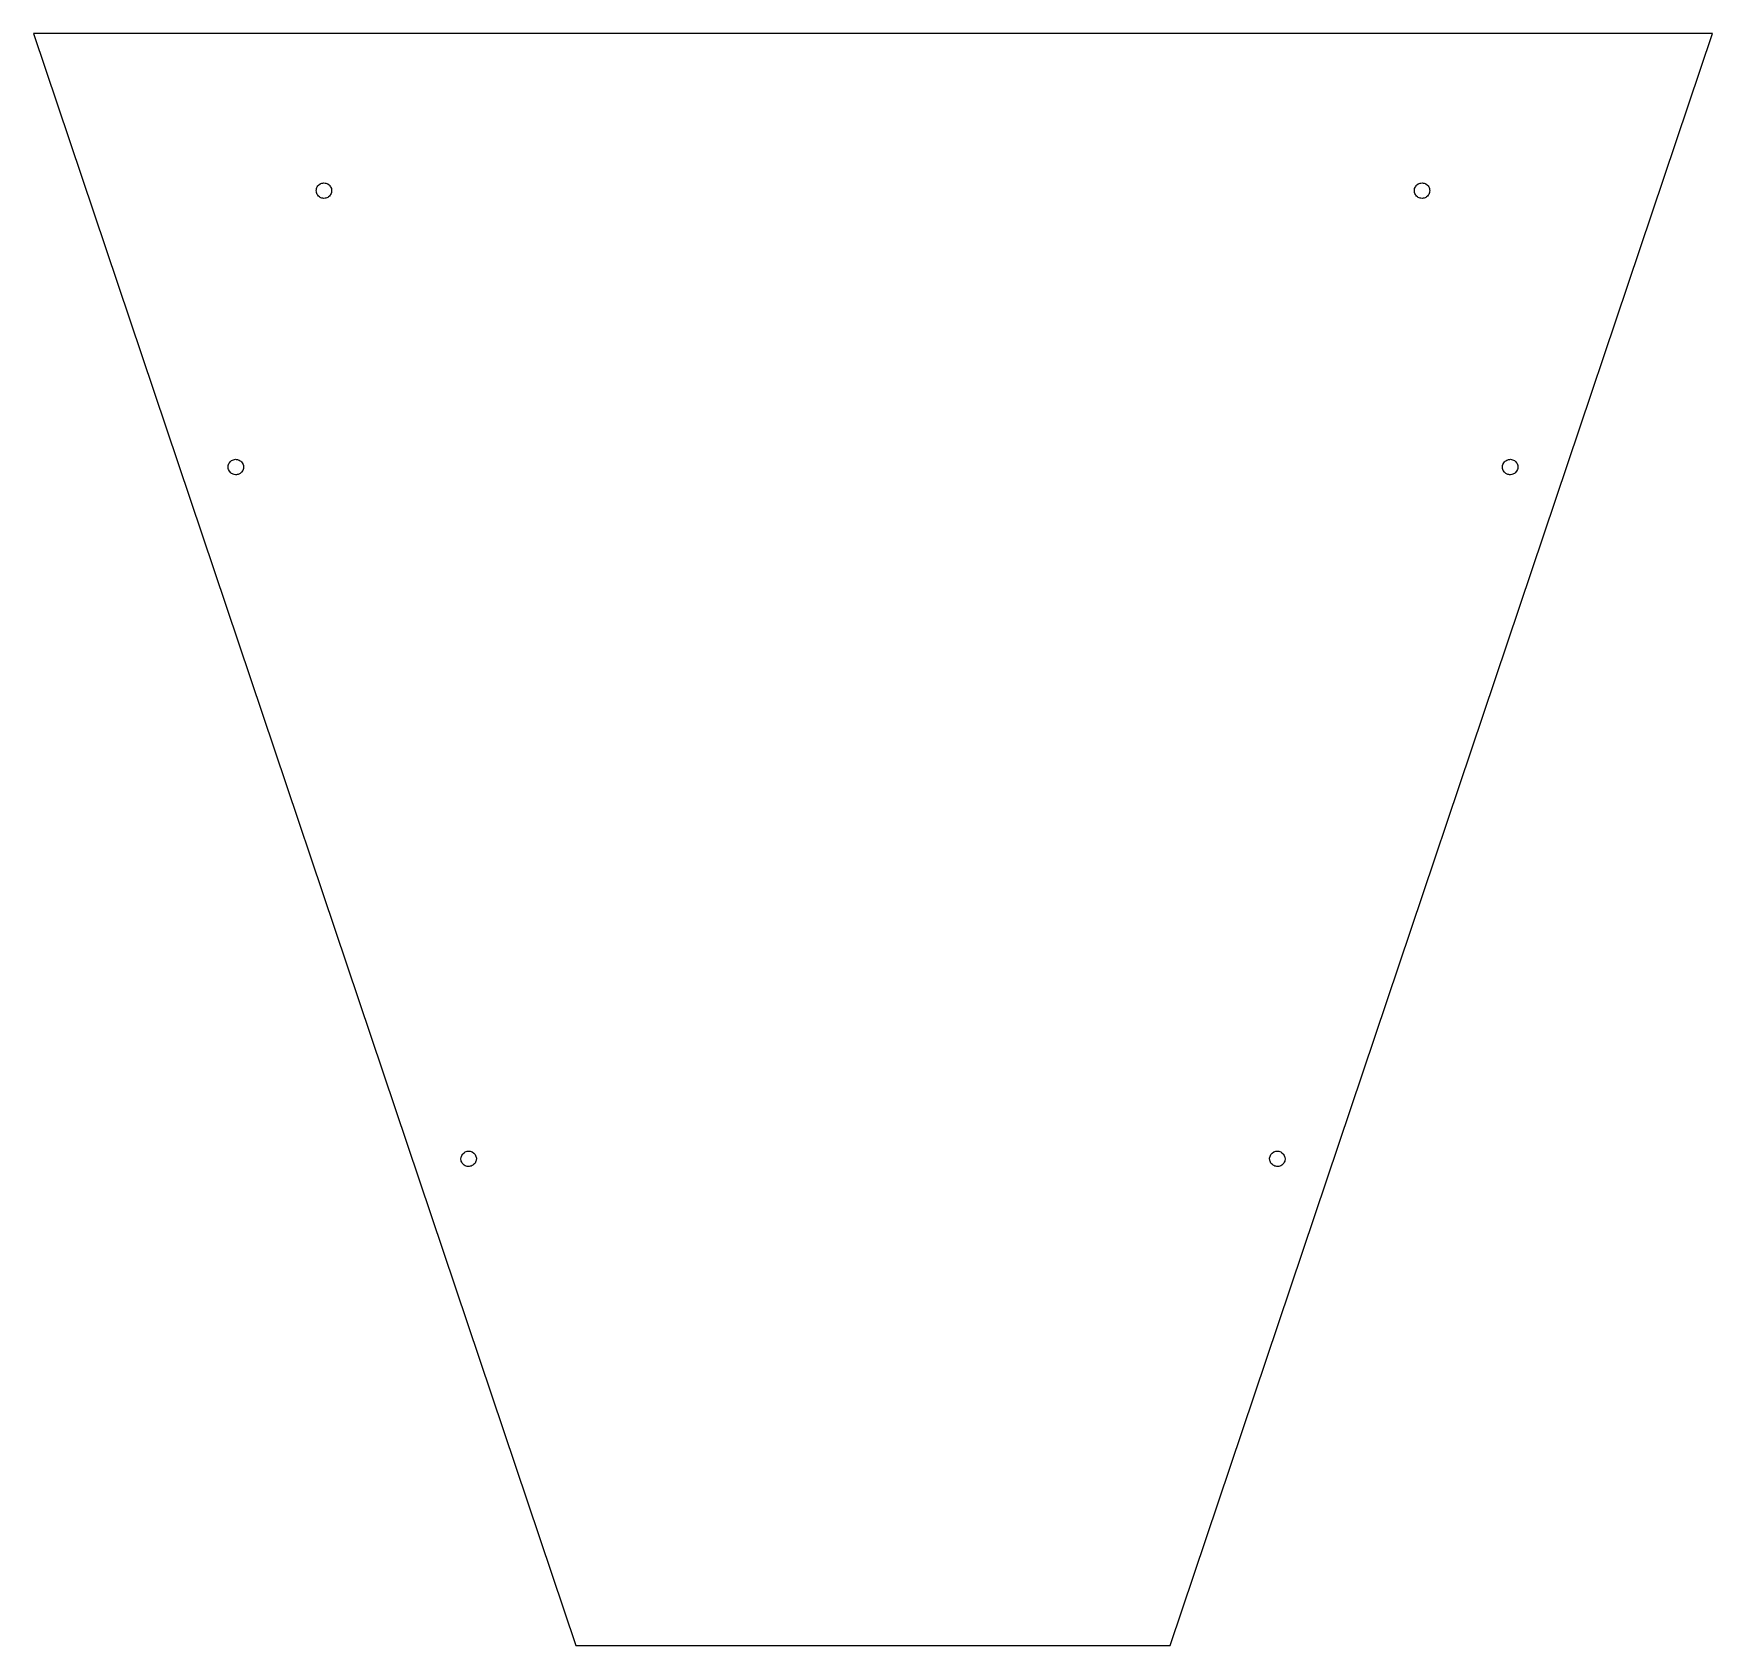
# Model space of a CAD drawing. Header units: metres. Extents: x -245 to 245, y -8 to 462.
import ezdxf

# ---------------------------------------------------------------- set-up
doc = ezdxf.new("R2010")
doc.units = ezdxf.units.M

msp = doc.modelspace()

# ---------------------------------------------------------------- linework, layer by layer
for p, q in [((-244.614, 461.809), (-86.555, -7.764)), ((244.614, 461.809), (-244.614, 461.809)), ((86.555, -7.764), (244.614, 461.809)), ((-162.25, 416.048), (-162.215, 416.31)), ((-162.208, 415.727), (-162.25, 416.048)), ((-162.215, 416.31), (-162.173, 416.63)), ((-162.173, 416.63), (-162.05, 416.928)), ((-162.05, 416.928), (-161.949, 417.173)), ((-161.949, 417.173), (-161.752, 417.429)), ((-161.752, 417.429), (-161.591, 417.639)), ((-161.591, 417.639), (-161.125, 417.996)), ((-161.125, 417.996), (-160.881, 418.097)), ((-160.881, 418.097), (-160.582, 418.221)), ((-160.582, 418.221), (-160.32, 418.255)), ((-160.32, 418.255), (-160, 418.298)), ((-160, 418.298), (-159.68, 418.255)), ((-159.68, 418.255), (-159.418, 418.221)), ((-159.418, 418.221), (-159.119, 418.097)), ((-159.119, 418.097), (-158.875, 417.996)), ((-158.875, 417.996), (-158.409, 417.639)), ((-158.409, 417.639), (-158.248, 417.429)), ((-158.248, 417.429), (-158.051, 417.173)), ((-158.051, 417.173), (-157.95, 416.928)), ((-157.95, 416.928), (-157.827, 416.63)), ((-157.827, 416.63), (-157.785, 416.31)), ((-157.75, 416.048), (-157.792, 415.727)), ((-157.785, 416.31), (-157.75, 416.048)), ((157.75, 416.048), (157.785, 416.31)), ((157.792, 415.727), (157.75, 416.048)), ((157.785, 416.31), (157.827, 416.63)), ((157.827, 416.63), (157.95, 416.928)), ((157.95, 416.928), (158.051, 417.173)), ((158.051, 417.173), (158.248, 417.429)), ((158.248, 417.429), (158.409, 417.639)), ((158.409, 417.639), (158.875, 417.996)), ((158.875, 417.996), (159.119, 418.097)), ((159.119, 418.097), (159.418, 418.221)), ((159.418, 418.221), (159.68, 418.255)), ((159.68, 418.255), (160, 418.298)), ((160, 418.298), (160.32, 418.255)), ((160.32, 418.255), (160.582, 418.221)), ((160.582, 418.221), (160.881, 418.097)), ((160.881, 418.097), (161.125, 417.996)), ((161.125, 417.996), (161.591, 417.639)), ((161.591, 417.639), (161.752, 417.429)), ((161.752, 417.429), (161.949, 417.173)), ((161.949, 417.173), (162.05, 416.928)), ((162.05, 416.928), (162.173, 416.63)), ((162.173, 416.63), (162.215, 416.31)), ((162.25, 416.048), (162.208, 415.727)), ((162.215, 416.31), (162.25, 416.048)), ((-162.173, 415.465), (-162.208, 415.727)), ((-162.072, 415.221), (-162.173, 415.465)), ((-161.949, 414.923), (-162.072, 415.221)), ((-161.788, 414.713), (-161.949, 414.923)), ((-161.591, 414.457), (-161.788, 414.713)), ((-161.335, 414.26), (-161.591, 414.457)), ((-161.125, 414.099), (-161.335, 414.26)), ((-160.881, 413.998), (-161.125, 414.099)), ((-160.582, 413.874), (-160.881, 413.998)), ((-160.32, 413.84), (-160.582, 413.874)), ((-160, 413.798), (-160.32, 413.84)), ((-159.68, 413.84), (-160, 413.798)), ((-159.418, 413.874), (-159.68, 413.84)), ((-159.119, 413.998), (-159.418, 413.874)), ((-158.875, 414.099), (-159.119, 413.998)), ((-158.665, 414.26), (-158.875, 414.099)), ((-158.409, 414.457), (-158.665, 414.26)), ((-158.212, 414.713), (-158.409, 414.457)), ((-158.051, 414.923), (-158.212, 414.713)), ((-157.928, 415.221), (-158.051, 414.923)), ((-157.827, 415.465), (-157.928, 415.221)), ((-157.792, 415.727), (-157.827, 415.465)), ((157.827, 415.465), (157.792, 415.727)), ((157.928, 415.221), (157.827, 415.465)), ((158.051, 414.923), (157.928, 415.221)), ((158.212, 414.713), (158.051, 414.923)), ((158.409, 414.457), (158.212, 414.713)), ((158.665, 414.26), (158.409, 414.457)), ((158.875, 414.099), (158.665, 414.26)), ((159.119, 413.998), (158.875, 414.099)), ((159.418, 413.874), (159.119, 413.998)), ((159.68, 413.84), (159.418, 413.874)), ((160, 413.798), (159.68, 413.84)), ((160.32, 413.84), (160, 413.798)), ((160.582, 413.874), (160.32, 413.84)), ((160.881, 413.998), (160.582, 413.874)), ((161.125, 414.099), (160.881, 413.998)), ((161.335, 414.26), (161.125, 414.099)), ((161.591, 414.457), (161.335, 414.26)), ((161.788, 414.713), (161.591, 414.457)), ((161.949, 414.923), (161.788, 414.713)), ((162.072, 415.221), (161.949, 414.923)), ((162.173, 415.465), (162.072, 415.221)), ((162.208, 415.727), (162.173, 415.465)), ((-186.915, 337.411), (-186.388, 337.669)), ((-186.388, 337.669), (-185.811, 337.782)), ((-185.811, 337.782), (-185.548, 337.764)), ((-185.548, 337.764), (-185.225, 337.742)), ((-185.225, 337.742), (-184.975, 337.657)), ((-184.975, 337.657), (-184.67, 337.552)), ((184.67, 337.552), (184.975, 337.657)), ((184.975, 337.657), (185.225, 337.742)), ((185.225, 337.742), (185.548, 337.764)), ((185.548, 337.764), (185.811, 337.782)), ((185.811, 337.782), (186.388, 337.669)), ((186.388, 337.669), (186.915, 337.411)), ((-187.916, 335.395), (-187.894, 335.717)), ((-187.865, 335.136), (-187.916, 335.395)), ((-187.894, 335.717), (-187.876, 335.981)), ((-187.876, 335.981), (-187.79, 336.231)), ((-187.803, 334.819), (-187.865, 335.136)), ((-187.544, 334.291), (-187.803, 334.819)), ((-187.79, 336.231), (-187.685, 336.537)), ((-187.685, 336.537), (-187.505, 336.805)), ((-187.158, 333.849), (-187.544, 334.291)), ((-187.505, 336.805), (-187.358, 337.024)), ((-187.358, 337.024), (-187.114, 337.237)), ((-186.89, 333.669), (-187.158, 333.849)), ((-187.114, 337.237), (-186.915, 337.411)), ((-186.67, 333.521), (-186.89, 333.669)), ((-186.42, 333.435), (-186.67, 333.521)), ((-186.115, 333.331), (-186.42, 333.435)), ((-185.792, 333.309), (-186.115, 333.331)), ((-185.529, 333.291), (-185.792, 333.309)), ((-185.269, 333.342), (-185.529, 333.291)), ((-184.952, 333.404), (-185.269, 333.342)), ((-184.425, 333.663), (-184.952, 333.404)), ((-184.67, 337.552), (-184.402, 337.372)), ((-184.181, 333.875), (-184.425, 333.663)), ((-184.402, 337.372), (-184.182, 337.224)), ((-184.182, 337.224), (-184.008, 337.025)), ((-183.982, 334.049), (-184.181, 333.875)), ((-184.008, 337.025), (-183.796, 336.782)), ((-183.655, 334.536), (-183.982, 334.049)), ((-183.796, 336.782), (-183.538, 336.254)), ((-183.569, 334.786), (-183.655, 334.536)), ((-183.464, 335.092), (-183.569, 334.786)), ((-183.538, 336.254), (-183.487, 335.995)), ((-183.487, 335.995), (-183.425, 335.678)), ((-183.442, 335.414), (-183.464, 335.092)), ((-183.425, 335.678), (-183.442, 335.414)), ((183.425, 335.678), (183.487, 335.995)), ((183.442, 335.414), (183.425, 335.678)), ((183.464, 335.092), (183.442, 335.414)), ((183.569, 334.786), (183.464, 335.092)), ((183.487, 335.995), (183.538, 336.254)), ((183.538, 336.254), (183.796, 336.782)), ((183.655, 334.536), (183.569, 334.786)), ((183.982, 334.049), (183.655, 334.536)), ((183.796, 336.782), (184.008, 337.025)), ((184.181, 333.875), (183.982, 334.049)), ((184.008, 337.025), (184.182, 337.224)), ((184.425, 333.663), (184.181, 333.875)), ((184.182, 337.224), (184.402, 337.372)), ((184.402, 337.372), (184.67, 337.552)), ((184.952, 333.404), (184.425, 333.663)), ((185.269, 333.342), (184.952, 333.404)), ((185.529, 333.291), (185.269, 333.342)), ((185.792, 333.309), (185.529, 333.291)), ((186.115, 333.331), (185.792, 333.309)), ((186.42, 333.435), (186.115, 333.331)), ((186.67, 333.521), (186.42, 333.435)), ((186.89, 333.669), (186.67, 333.521)), ((187.158, 333.849), (186.89, 333.669)), ((186.915, 337.411), (187.114, 337.237)), ((187.114, 337.237), (187.358, 337.024)), ((187.544, 334.291), (187.158, 333.849)), ((187.358, 337.024), (187.505, 336.805)), ((187.505, 336.805), (187.685, 336.537)), ((187.803, 334.819), (187.544, 334.291)), ((187.685, 336.537), (187.79, 336.231)), ((187.79, 336.231), (187.876, 335.981)), ((187.865, 335.136), (187.803, 334.819)), ((187.916, 335.395), (187.865, 335.136)), ((187.876, 335.981), (187.894, 335.717)), ((187.894, 335.717), (187.916, 335.395)), ((-120.077, 133.854), (-120.037, 134.44)), ((-120.015, 133.537), (-120.077, 133.854)), ((-120.037, 134.44), (-119.951, 134.69)), ((-119.964, 133.278), (-120.015, 133.537)), ((-119.847, 133.04), (-119.964, 133.278)), ((-119.951, 134.69), (-119.847, 134.996)), ((-119.847, 134.996), (-119.666, 135.264)), ((-119.705, 132.75), (-119.847, 133.04)), ((-119.493, 132.507), (-119.705, 132.75)), ((-119.666, 135.264), (-119.519, 135.483)), ((-119.519, 135.483), (-119.076, 135.87)), ((-119.319, 132.308), (-119.493, 132.507)), ((-119.1, 132.16), (-119.319, 132.308)), ((-118.832, 131.98), (-119.1, 132.16)), ((-119.076, 135.87), (-118.839, 135.986)), ((-118.839, 135.986), (-118.549, 136.128)), ((-118.549, 136.128), (-118.232, 136.19)), ((-118.232, 136.19), (-117.973, 136.241)), ((-117.973, 136.241), (-117.65, 136.219)), ((-117.65, 136.219), (-117.387, 136.201)), ((-117.387, 136.201), (-117.137, 136.116)), ((-117.137, 136.116), (-116.831, 136.011)), ((-116.831, 136.011), (-116.343, 135.683)), ((-116.586, 132.122), (-116.823, 132.005)), ((-116.387, 132.295), (-116.586, 132.122)), ((-116.143, 132.508), (-116.387, 132.295)), ((-116.343, 135.683), (-116.17, 135.484)), ((-116.17, 135.484), (-115.957, 135.241)), ((-115.963, 132.776), (-116.143, 132.508)), ((-115.816, 132.995), (-115.963, 132.776)), ((-115.957, 135.241), (-115.815, 134.951)), ((-115.711, 133.301), (-115.816, 132.995)), ((-115.815, 134.951), (-115.699, 134.713)), ((-115.626, 133.551), (-115.711, 133.301)), ((-115.699, 134.713), (-115.648, 134.454)), ((-115.648, 134.454), (-115.586, 134.137)), ((-115.586, 134.137), (-115.626, 133.551)), ((115.586, 134.137), (115.648, 134.454)), ((115.626, 133.551), (115.586, 134.137)), ((115.711, 133.301), (115.626, 133.551)), ((115.648, 134.454), (115.699, 134.713)), ((115.699, 134.713), (115.815, 134.951)), ((115.816, 132.995), (115.711, 133.301)), ((115.815, 134.951), (115.957, 135.241)), ((115.963, 132.776), (115.816, 132.995)), ((115.957, 135.241), (116.17, 135.484)), ((116.143, 132.508), (115.963, 132.776)), ((116.387, 132.295), (116.143, 132.508)), ((116.17, 135.484), (116.343, 135.683)), ((116.343, 135.683), (116.831, 136.011)), ((116.586, 132.122), (116.387, 132.295)), ((116.823, 132.005), (116.586, 132.122)), ((116.831, 136.011), (117.137, 136.116)), ((117.137, 136.116), (117.387, 136.201)), ((117.387, 136.201), (117.65, 136.219)), ((117.65, 136.219), (117.973, 136.241)), ((117.973, 136.241), (118.232, 136.19)), ((118.232, 136.19), (118.549, 136.128)), ((118.549, 136.128), (118.839, 135.986)), ((119.1, 132.16), (118.832, 131.98)), ((118.839, 135.986), (119.076, 135.87)), ((119.076, 135.87), (119.519, 135.483)), ((119.319, 132.308), (119.1, 132.16)), ((119.493, 132.507), (119.319, 132.308)), ((119.705, 132.75), (119.493, 132.507)), ((119.519, 135.483), (119.666, 135.264)), ((119.666, 135.264), (119.847, 134.996)), ((119.847, 133.04), (119.705, 132.75)), ((119.847, 134.996), (119.951, 134.69)), ((119.964, 133.278), (119.847, 133.04)), ((119.951, 134.69), (120.037, 134.44)), ((120.015, 133.537), (119.964, 133.278)), ((120.077, 133.854), (120.015, 133.537)), ((120.037, 134.44), (120.077, 133.854)), ((-118.526, 131.876), (-118.832, 131.98)), ((-118.276, 131.79), (-118.526, 131.876)), ((-118.012, 131.772), (-118.276, 131.79)), ((-117.69, 131.75), (-118.012, 131.772)), ((-117.373, 131.812), (-117.69, 131.75)), ((-117.113, 131.863), (-117.373, 131.812)), ((-116.823, 132.005), (-117.113, 131.863)), ((117.113, 131.863), (116.823, 132.005)), ((117.373, 131.812), (117.113, 131.863)), ((117.69, 131.75), (117.373, 131.812)), ((118.012, 131.772), (117.69, 131.75)), ((118.276, 131.79), (118.012, 131.772)), ((118.526, 131.876), (118.276, 131.79)), ((118.832, 131.98), (118.526, 131.876)), ((-86.555, -7.764), (86.555, -7.764))]:
    msp.add_line(p, q)

doc.saveas('drawing.dxf')
